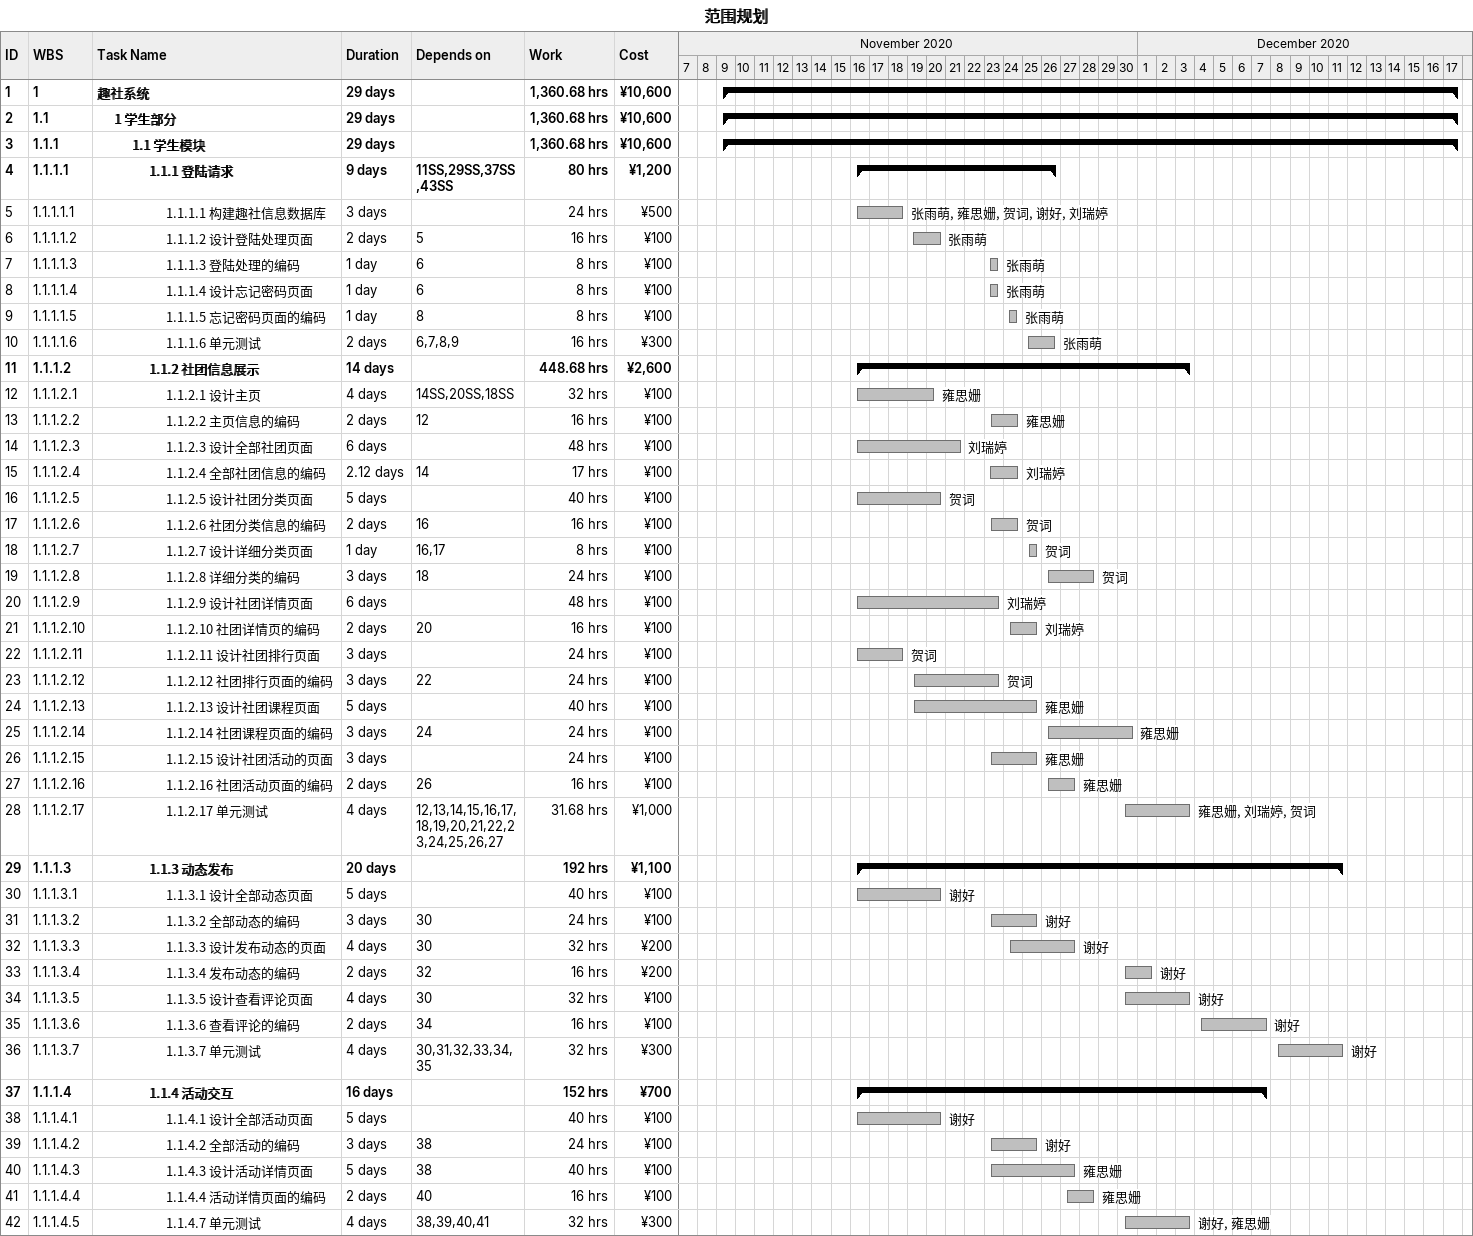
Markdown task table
范围规划

| ID | WBS | Task | Duration | Start | Finish | Predecessors | Resources | Work (h) | Cost (¥) |
|---|---|---|---|---|---|---|---|---|---|
| 1 | 1 | **趣社系统** | 29d | 2020-11-09 | 2020-12-17 |  |  | 1360.68 | 10600 |
| 2 | 1.1 | **1 学生部分** | 29d | 2020-11-09 | 2020-12-17 |  |  | 1360.68 | 10600 |
| 3 | 1.1.1 | **1.1 学生模块** | 29d | 2020-11-09 | 2020-12-17 |  |  | 1360.68 | 10600 |
| 4 | 1.1.1.1 | **1.1.1 登陆请求** | 9d | 2020-11-16 | 2020-11-26 | 11SS, 29SS, 37SS, 43SS |  | 80 | 1200 |
| 5 | 1.1.1.1.1 | 1.1.1.1 构建趣社信息数据库 | 3d | 2020-11-16 | 2020-11-18 |  | 张雨萌, 雍思姗, 贺词, 谢好, 刘瑞婷 | 24 | 500 |
| 6 | 1.1.1.1.2 | 1.1.1.2 设计登陆处理页面 | 2d | 2020-11-19 | 2020-11-20 | 5 | 张雨萌 | 16 | 100 |
| 7 | 1.1.1.1.3 | 1.1.1.3 登陆处理的编码 | 1d | 2020-11-23 | 2020-11-23 | 6 | 张雨萌 | 8 | 100 |
| 8 | 1.1.1.1.4 | 1.1.1.4 设计忘记密码页面 | 1d | 2020-11-23 | 2020-11-23 | 6 | 张雨萌 | 8 | 100 |
| 9 | 1.1.1.1.5 | 1.1.1.5 忘记密码页面的编码 | 1d | 2020-11-24 | 2020-11-24 | 8 | 张雨萌 | 8 | 100 |
| 10 | 1.1.1.1.6 | 1.1.1.6 单元测试 | 2d | 2020-11-25 | 2020-11-26 | 6, 7, 8, 9 | 张雨萌 | 16 | 300 |
| 11 | 1.1.1.2 | **1.1.2 社团信息展示** | 14d | 2020-11-16 | 2020-12-03 |  |  | 448.68 | 2600 |
| 12 | 1.1.1.2.1 | 1.1.2.1 设计主页 | 4d | 2020-11-16 | 2020-11-20 | 14SS, 20SS, 18SS | 雍思姗 | 32 | 100 |
| 13 | 1.1.1.2.2 | 1.1.2.2 主页信息的编码 | 2d | 2020-11-23 | 2020-11-24 | 12 | 雍思姗 | 16 | 100 |
| 14 | 1.1.1.2.3 | 1.1.2.3 设计全部社团页面 | 6d | 2020-11-16 | 2020-11-21 |  | 刘瑞婷 | 48 | 100 |
| 15 | 1.1.1.2.4 | 1.1.2.4 全部社团信息的编码 | 2.12d | 2020-11-23 | 2020-11-24 | 14 | 刘瑞婷 | 17 | 100 |
| 16 | 1.1.1.2.5 | 1.1.2.5 设计社团分类页面 | 5d | 2020-11-16 | 2020-11-20 |  | 贺词 | 40 | 100 |
| 17 | 1.1.1.2.6 | 1.1.2.6 社团分类信息的编码 | 2d | 2020-11-23 | 2020-11-24 | 16 | 贺词 | 16 | 100 |
| 18 | 1.1.1.2.7 | 1.1.2.7 设计详细分类页面 | 1d | 2020-11-25 | 2020-11-25 | 16, 17 | 贺词 | 8 | 100 |
| 19 | 1.1.1.2.8 | 1.1.2.8 详细分类的编码 | 3d | 2020-11-26 | 2020-11-28 | 18 | 贺词 | 24 | 100 |
| 20 | 1.1.1.2.9 | 1.1.2.9 设计社团详情页面 | 6d | 2020-11-16 | 2020-11-23 |  | 刘瑞婷 | 48 | 100 |
| 21 | 1.1.1.2.10 | 1.1.2.10 社团详情页的编码 | 2d | 2020-11-24 | 2020-11-25 | 20 | 刘瑞婷 | 16 | 100 |
| 22 | 1.1.1.2.11 | 1.1.2.11 设计社团排行页面 | 3d | 2020-11-16 | 2020-11-18 |  | 贺词 | 24 | 100 |
| 23 | 1.1.1.2.12 | 1.1.2.12 社团排行页面的编码 | 3d | 2020-11-19 | 2020-11-23 | 22 | 贺词 | 24 | 100 |
| 24 | 1.1.1.2.13 | 1.1.2.13 设计社团课程页面 | 5d | 2020-11-19 | 2020-11-25 |  | 雍思姗 | 40 | 100 |
| 25 | 1.1.1.2.14 | 1.1.2.14 社团课程页面的编码 | 3d | 2020-11-26 | 2020-11-30 | 24 | 雍思姗 | 24 | 100 |
| 26 | 1.1.1.2.15 | 1.1.2.15 设计社团活动的页面 | 3d | 2020-11-23 | 2020-11-25 |  | 雍思姗 | 24 | 100 |
| 27 | 1.1.1.2.16 | 1.1.2.16 社团活动页面的编码 | 2d | 2020-11-26 | 2020-11-27 | 26 | 雍思姗 | 16 | 100 |
| 28 | 1.1.1.2.17 | 1.1.2.17 单元测试 | 4d | 2020-11-30 | 2020-12-03 | 12, 13, 14, 15, 16, 17, 18, 19, 20, 21, 22, 23, 24, 25, 26, 27 | 雍思姗, 刘瑞婷, 贺词 | 31.68 | 1000 |
| 29 | 1.1.1.3 | **1.1.3 动态发布** | 20d | 2020-11-16 | 2020-12-11 |  |  | 192 | 1100 |
| 30 | 1.1.1.3.1 | 1.1.3.1 设计全部动态页面 | 5d | 2020-11-16 | 2020-11-20 |  | 谢好 | 40 | 100 |
| 31 | 1.1.1.3.2 | 1.1.3.2 全部动态的编码 | 3d | 2020-11-23 | 2020-11-25 | 30 | 谢好 | 24 | 100 |
| 32 | 1.1.1.3.3 | 1.1.3.3 设计发布动态的页面 | 4d | 2020-11-24 | 2020-11-27 | 30 | 谢好 | 32 | 200 |
| 33 | 1.1.1.3.4 | 1.1.3.4 发布动态的编码 | 2d | 2020-11-30 | 2020-12-01 | 32 | 谢好 | 16 | 200 |
| 34 | 1.1.1.3.5 | 1.1.3.5 设计查看评论页面 | 4d | 2020-11-30 | 2020-12-03 | 30 | 谢好 | 32 | 100 |
| 35 | 1.1.1.3.6 | 1.1.3.6 查看评论的编码 | 2d | 2020-12-04 | 2020-12-07 | 34 | 谢好 | 16 | 100 |
| 36 | 1.1.1.3.7 | 1.1.3.7 单元测试 | 4d | 2020-12-08 | 2020-12-11 | 30, 31, 32, 33, 34, 35 | 谢好 | 32 | 300 |
| 37 | 1.1.1.4 | **1.1.4 活动交互** | 16d | 2020-11-16 | 2020-12-07 |  |  | 152 | 700 |
| 38 | 1.1.1.4.1 | 1.1.4.1 设计全部活动页面 | 5d | 2020-11-16 | 2020-11-20 |  | 谢好 | 40 | 100 |
| 39 | 1.1.1.4.2 | 1.1.4.2 全部活动的编码 | 3d | 2020-11-23 | 2020-11-25 | 38 | 谢好 | 24 | 100 |
| 40 | 1.1.1.4.3 | 1.1.4.3 设计活动详情页面 | 5d | 2020-11-23 | 2020-11-27 | 38 | 雍思姗 | 40 | 100 |
| 41 | 1.1.1.4.4 | 1.1.4.4 活动详情页面的编码 | 2d | 2020-11-27 | 2020-11-28 | 40 | 雍思姗 | 16 | 100 |
| 42 | 1.1.1.4.5 | 1.1.4.7 单元测试 | 4d | 2020-11-30 | 2020-12-03 | 38, 39, 40, 41 | 谢好, 雍思姗 | 32 | 300 |
